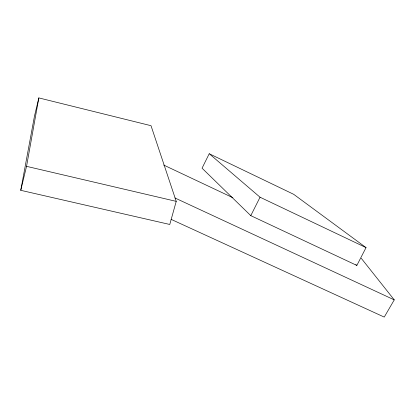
<?xml version="1.0" encoding="UTF-8"?>
<svg xmlns="http://www.w3.org/2000/svg" width="415" height="415" viewBox="0 0 415 415"><rect width="100%" height="100%" fill="white"/><g stroke="black" fill="none" stroke-linecap="round" stroke-linejoin="round"><path stroke-width="0.62" d="M20.75 190.319L26.539 166.342L38.849 97.909L151.013 125.693L176.23 201.368L169.766 224.468L20.75 190.319L34.476 116.112L38.849 97.909M209.227 153.726L202.058 168.189L250.79 215.644L356.853 265.429L366.035 247.61L293.701 194.324L209.227 153.726L260.049 197.224L366.035 247.61M250.79 215.644L260.049 197.224M361.257 258.286L394.25 299.874L384.243 317.091L171.167 219.374M26.539 166.342L176.23 201.368M174.928 197.96L394.25 299.874M163.702 165.061L232.877 197.706M355.852 264.614L356.853 265.429"/></g></svg>
